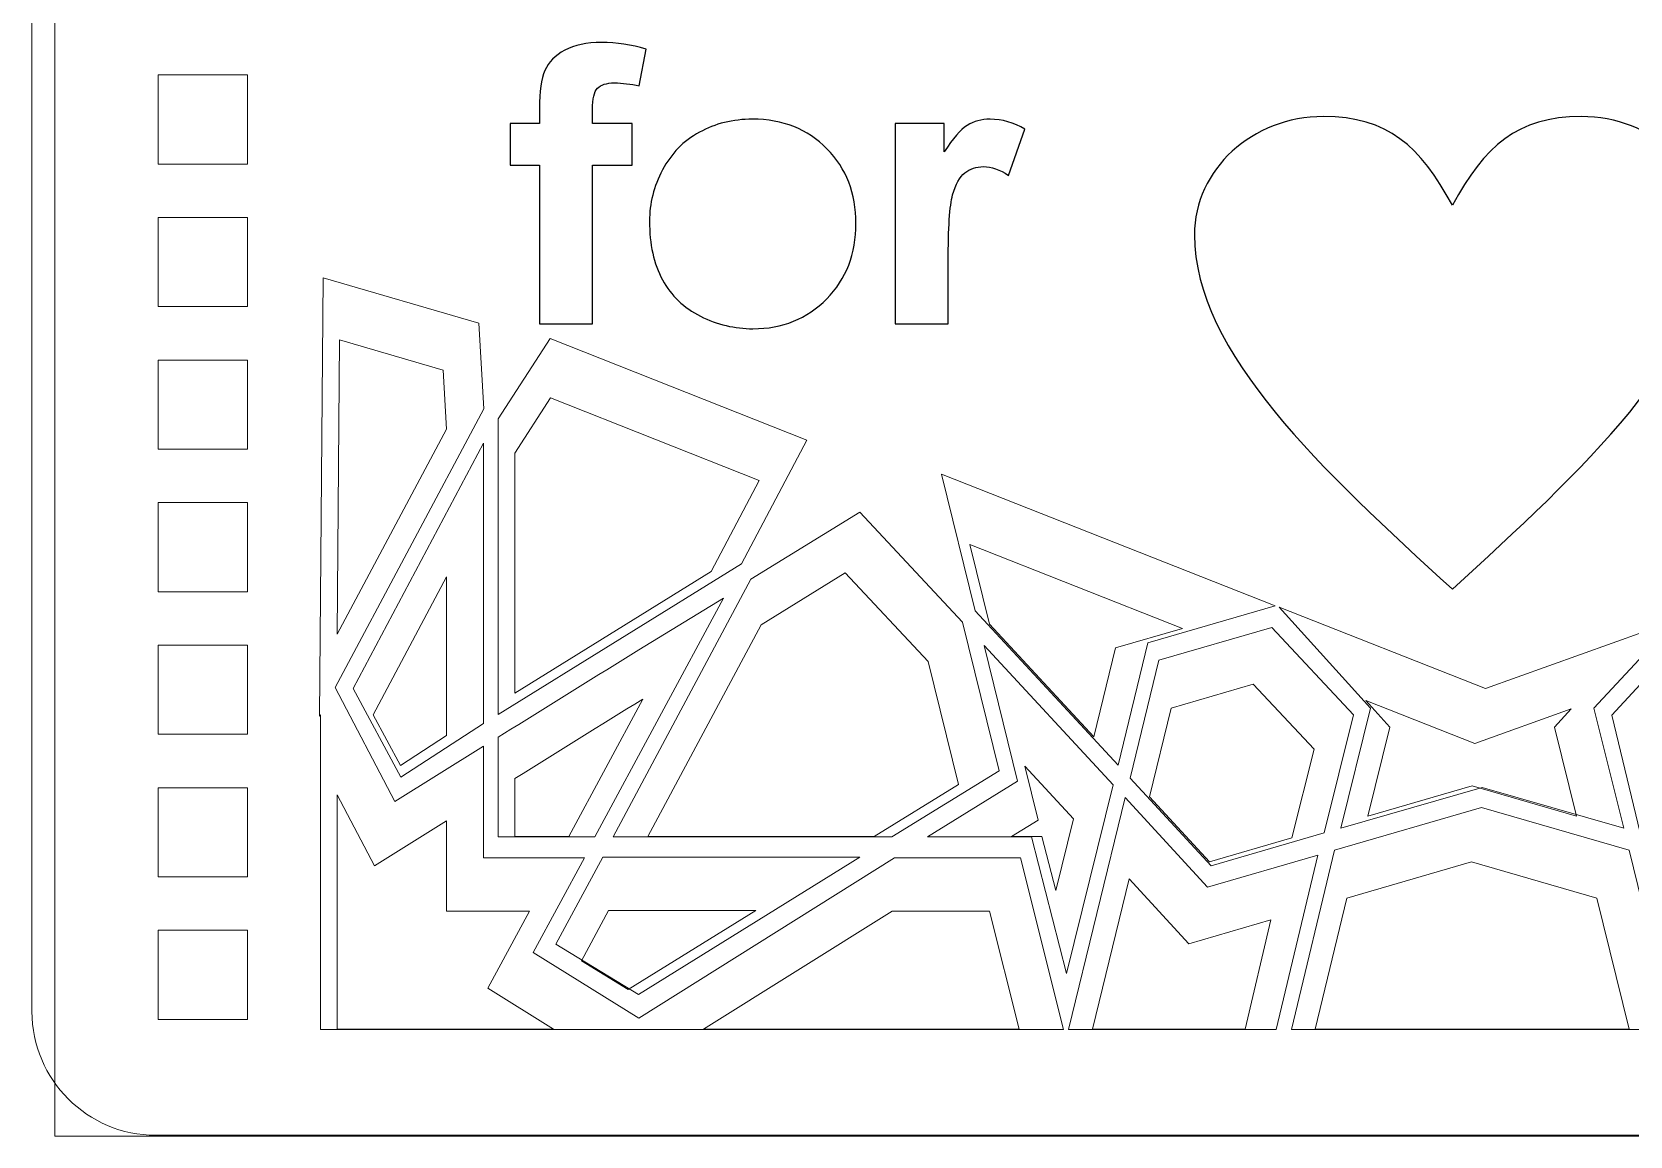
# Model space of a CAD drawing. Header units: centimetres. Extents: x -12.3 to 38.8, y -41.7 to 12.7.
# Drawn here: x 8.02 to 16.98, y -41.6 to -35.41 of the extents above; entities that cross this region are included whole.
import ezdxf

# ---------------------------------------------------------------- set-up
doc = ezdxf.new("R2010")
doc.units = ezdxf.units.CM
doc.header["$MEASUREMENT"] = 0
doc.layers.add('layer 1', color=7, linetype='Continuous')

msp = doc.modelspace()

# ---------------------------------------------------------------- linework, layer by layer
at = {"layer": 'layer 1', "color": 19, "lineweight": 20}
for points, knots in [([(8.70911, -20.59914), (8.70911, -20.59914), (22.32118, -20.59914), (22.32118, -20.59914), (22.32118, -20.59914), (22.70286, -20.59914), (23.01514, -20.91142), (23.01514, -21.2931), (23.01514, -21.2931), (23.01514, -21.2931), (23.01514, -40.90518), (23.01514, -40.90518), (23.01514, -40.90518), (23.01514, -41.28686), (22.70286, -41.59914), (22.32118, -41.59914), (22.32118, -41.59914), (22.32118, -41.59914), (8.70911, -41.59914), (8.70911, -41.59914), (8.70911, -41.59914), (8.32743, -41.59914), (8.01515, -41.28686), (8.01515, -40.90518), (8.01515, -40.90518), (8.01515, -40.90518), (8.01515, -21.2931), (8.01515, -21.2931), (8.01515, -21.2931), (8.01515, -20.91142), (8.32743, -20.59914), (8.70911, -20.59914)], [0, 0, 0, 0, 0.1111111, 0.1111111, 0.1111111, 0.1111111, 0.2222222, 0.2222222, 0.2222222, 0.2222222, 0.3333333, 0.3333333, 0.3333333, 0.3333333, 0.4444444, 0.4444444, 0.4444444, 0.4444444, 0.5555556, 0.5555556, 0.5555556, 0.5555556, 0.6666667, 0.6666667, 0.6666667, 0.6666667, 0.7777778, 0.7777778, 0.7777778, 0.7777778, 1, 1, 1, 1]), ([(8.72367, -35.64914), (8.72367, -35.64914), (9.22367, -35.64914), (9.22367, -35.64914), (9.22367, -35.64914), (9.22367, -35.64914), (9.22367, -36.14914), (9.22367, -36.14914), (9.22367, -36.14914), (9.22367, -36.14914), (8.72367, -36.14914), (8.72367, -36.14914), (8.72367, -36.14914), (8.72367, -36.14914), (8.72367, -35.64914), (8.72367, -35.64914)], [0, 0, 0, 0, 0.2, 0.2, 0.2, 0.2, 0.4, 0.4, 0.4, 0.4, 0.6, 0.6, 0.6, 0.6, 1, 1, 1, 1]), ([(8.72367, -36.44914), (8.72367, -36.44914), (9.22367, -36.44914), (9.22367, -36.44914), (9.22367, -36.44914), (9.22367, -36.44914), (9.22367, -36.94914), (9.22367, -36.94914), (9.22367, -36.94914), (9.22367, -36.94914), (8.72367, -36.94914), (8.72367, -36.94914), (8.72367, -36.94914), (8.72367, -36.94914), (8.72367, -36.44914), (8.72367, -36.44914)], [0, 0, 0, 0, 0.2, 0.2, 0.2, 0.2, 0.4, 0.4, 0.4, 0.4, 0.6, 0.6, 0.6, 0.6, 1, 1, 1, 1]), ([(10.34171, -37.63724), (10.34171, -37.63724), (9.72759, -38.78778), (9.72759, -38.78778), (9.72759, -38.78778), (9.72759, -38.78778), (9.74082, -37.13562), (9.74082, -37.13562), (9.74082, -37.13562), (9.74082, -37.13562), (10.32186, -37.30501), (10.32186, -37.30501), (10.32186, -37.30501), (10.32186, -37.30501), (10.34171, -37.63724), (10.34171, -37.63724)], [0, 0, 0, 0, 0.2, 0.2, 0.2, 0.2, 0.4, 0.4, 0.4, 0.4, 0.6, 0.6, 0.6, 0.6, 1, 1, 1, 1]), ([(8.72367, -37.24914), (8.72367, -37.24914), (9.22367, -37.24914), (9.22367, -37.24914), (9.22367, -37.24914), (9.22367, -37.24914), (9.22367, -37.74914), (9.22367, -37.74914), (9.22367, -37.74914), (9.22367, -37.74914), (8.72367, -37.74914), (8.72367, -37.74914), (8.72367, -37.74914), (8.72367, -37.74914), (8.72367, -37.24914), (8.72367, -37.24914)], [0, 0, 0, 0, 0.2, 0.2, 0.2, 0.2, 0.4, 0.4, 0.4, 0.4, 0.6, 0.6, 0.6, 0.6, 1, 1, 1, 1]), ([(11.82553, -38.43494), (11.82553, -38.43494), (12.09531, -37.92487), (12.09531, -37.92487), (12.09531, -37.92487), (12.09531, -37.92487), (10.92476, -37.46075), (10.92476, -37.46075), (10.92476, -37.46075), (10.92476, -37.46075), (10.72507, -37.77146), (10.72507, -37.77146), (10.72507, -37.77146), (10.72507, -37.77146), (10.72509, -39.11759), (10.72509, -39.11759), (10.72509, -39.11759), (10.72509, -39.11759), (11.82553, -38.43494), (11.82553, -38.43494)], [0, 0, 0, 0, 0.1666667, 0.1666667, 0.1666667, 0.1666667, 0.3333333, 0.3333333, 0.3333333, 0.3333333, 0.5, 0.5, 0.5, 0.5, 0.6666667, 0.6666667, 0.6666667, 0.6666667, 1, 1, 1, 1]), ([(8.72367, -38.04914), (8.72367, -38.04914), (9.22367, -38.04914), (9.22367, -38.04914), (9.22367, -38.04914), (9.22367, -38.04914), (9.22367, -38.54914), (9.22367, -38.54914), (9.22367, -38.54914), (9.22367, -38.54914), (8.72367, -38.54914), (8.72367, -38.54914), (8.72367, -38.54914), (8.72367, -38.54914), (8.72367, -38.04914), (8.72367, -38.04914)], [0, 0, 0, 0, 0.2, 0.2, 0.2, 0.2, 0.4, 0.4, 0.4, 0.4, 0.6, 0.6, 0.6, 0.6, 1, 1, 1, 1]), ([(14.47121, -38.75472), (14.47121, -38.75472), (14.09385, -38.86447), (14.09385, -38.86447), (14.09385, -38.86447), (14.09385, -38.86447), (13.97315, -39.36304), (13.97315, -39.36304), (13.97315, -39.36304), (13.97315, -39.36304), (13.38744, -38.73025), (13.38744, -38.73025), (13.38744, -38.73025), (13.38744, -38.73025), (13.27728, -38.28394), (13.27728, -38.28394), (13.27728, -38.28394), (13.27728, -38.28394), (14.47121, -38.75472), (14.47121, -38.75472)], [0, 0, 0, 0, 0.1666667, 0.1666667, 0.1666667, 0.1666667, 0.3333333, 0.3333333, 0.3333333, 0.3333333, 0.5, 0.5, 0.5, 0.5, 0.6666667, 0.6666667, 0.6666667, 0.6666667, 1, 1, 1, 1]), ([(9.92993, -39.24031), (9.92993, -39.24031), (10.34171, -38.46562), (10.34171, -38.46562), (10.34171, -38.46562), (10.34171, -38.46562), (10.34171, -39.35537), (10.34171, -39.35537), (10.34171, -39.35537), (10.34171, -39.35537), (10.08257, -39.52413), (10.08257, -39.52413), (10.08257, -39.52413), (10.08257, -39.52413), (9.92993, -39.24031), (9.92993, -39.24031)], [0, 0, 0, 0, 0.2, 0.2, 0.2, 0.2, 0.4, 0.4, 0.4, 0.4, 0.6, 0.6, 0.6, 0.6, 1, 1, 1, 1]), ([(12.57809, -38.4426), (12.57809, -38.4426), (13.04311, -38.94117), (13.04311, -38.94117), (13.04311, -38.94117), (13.04311, -38.94117), (13.2135, -39.6315), (13.2135, -39.6315), (13.2135, -39.6315), (13.2135, -39.6315), (12.74137, -39.92297), (12.74137, -39.92297), (12.74137, -39.92297), (12.74137, -39.92297), (11.47055, -39.92297), (11.47055, -39.92297), (11.47055, -39.92297), (11.47055, -39.92297), (12.10597, -38.73408), (12.10597, -38.73408), (12.10597, -38.73408), (12.10597, -38.73408), (12.57809, -38.4426), (12.57809, -38.4426)], [0, 0, 0, 0, 0.1428571, 0.1428571, 0.1428571, 0.1428571, 0.2857143, 0.2857143, 0.2857143, 0.2857143, 0.4285714, 0.4285714, 0.4285714, 0.4285714, 0.5714286, 0.5714286, 0.5714286, 0.5714286, 0.7142857, 0.7142857, 0.7142857, 0.7142857, 1, 1, 1, 1]), ([(8.72367, -38.84914), (8.72367, -38.84914), (9.22367, -38.84914), (9.22367, -38.84914), (9.22367, -38.84914), (9.22367, -38.84914), (9.22367, -39.34914), (9.22367, -39.34914), (9.22367, -39.34914), (9.22367, -39.34914), (8.72367, -39.34914), (8.72367, -39.34914), (8.72367, -39.34914), (8.72367, -39.34914), (8.72367, -38.84914), (8.72367, -38.84914)], [0, 0, 0, 0, 0.2, 0.2, 0.2, 0.2, 0.4, 0.4, 0.4, 0.4, 0.6, 0.6, 0.6, 0.6, 1, 1, 1, 1]), ([(15.08426, -39.93063), (15.08426, -39.93063), (14.62278, -40.06486), (14.62278, -40.06486), (14.62278, -40.06486), (14.62278, -40.06486), (14.28555, -39.70053), (14.28555, -39.70053), (14.28555, -39.70053), (14.28555, -39.70053), (14.40625, -39.20196), (14.40625, -39.20196), (14.40625, -39.20196), (14.40625, -39.20196), (14.86773, -39.06774), (14.86773, -39.06774), (14.86773, -39.06774), (14.86773, -39.06774), (15.20851, -39.43207), (15.20851, -39.43207), (15.20851, -39.43207), (15.20851, -39.43207), (15.08426, -39.93064), (15.08426, -39.93064), (15.08426, -39.93064), (15.08426, -39.93064), (15.08426, -39.93063), (15.08426, -39.93063)], [0, 0, 0, 0, 0.125, 0.125, 0.125, 0.125, 0.25, 0.25, 0.25, 0.25, 0.375, 0.375, 0.375, 0.375, 0.5, 0.5, 0.5, 0.5, 0.625, 0.625, 0.625, 0.625, 0.75, 0.75, 0.75, 0.75, 1, 1, 1, 1]), ([(11.02681, -39.92297), (11.02681, -39.92297), (11.44214, -39.15211), (11.44214, -39.15211), (11.44214, -39.15211), (11.2043, -39.29784), (10.96647, -39.44742), (10.72508, -39.59699), (10.72508, -39.59699), (10.72508, -39.59699), (10.72508, -39.92298), (10.72508, -39.92298), (10.72508, -39.92298), (10.72508, -39.92298), (11.02681, -39.92296), (11.02681, -39.92296), (11.02681, -39.92296), (11.02681, -39.92296), (11.02681, -39.92297), (11.02681, -39.92297)], [0, 0, 0, 0, 0.1666667, 0.1666667, 0.1666667, 0.1666667, 0.3333333, 0.3333333, 0.3333333, 0.3333333, 0.5, 0.5, 0.5, 0.5, 0.6666667, 0.6666667, 0.6666667, 0.6666667, 1, 1, 1, 1]), ([(15.51023, -39.80792), (15.51023, -39.80792), (16.09595, -39.63917), (16.09595, -39.63917), (16.09595, -39.63917), (16.09595, -39.63917), (16.68166, -39.80792), (16.68166, -39.80792), (16.68166, -39.80792), (16.68166, -39.80792), (16.55743, -39.30935), (16.55743, -39.30935), (16.55743, -39.30935), (16.55743, -39.30935), (16.65225, -39.20691), (16.65225, -39.20691), (16.65225, -39.20691), (16.65225, -39.20691), (16.1108, -39.40122), (16.1108, -39.40122), (16.1108, -39.40122), (16.1108, -39.40122), (15.49915, -39.16004), (15.49915, -39.16004), (15.49915, -39.16004), (15.49915, -39.16004), (15.63447, -39.30935), (15.63447, -39.30935), (15.63447, -39.30935), (15.63447, -39.30935), (15.51023, -39.80792), (15.51023, -39.80792), (15.51023, -39.80792), (15.51023, -39.80792), (15.51023, -39.80792), (15.51023, -39.80792)], [0, 0, 0, 0, 0.1, 0.1, 0.1, 0.1, 0.2, 0.2, 0.2, 0.2, 0.3, 0.3, 0.3, 0.3, 0.4, 0.4, 0.4, 0.4, 0.5, 0.5, 0.5, 0.5, 0.6, 0.6, 0.6, 0.6, 0.7, 0.7, 0.7, 0.7, 0.8, 0.8, 0.8, 0.8, 1, 1, 1, 1]), ([(13.68208, -39.92297), (13.68208, -39.92297), (13.51169, -39.92297), (13.51169, -39.92297), (13.51169, -39.92297), (13.51169, -39.92297), (13.66079, -39.83092), (13.66079, -39.83092), (13.66079, -39.83092), (13.66079, -39.83092), (13.58624, -39.52795), (13.58624, -39.52795), (13.58624, -39.52795), (13.58624, -39.52795), (13.85958, -39.82325), (13.85958, -39.82325), (13.85958, -39.82325), (13.85958, -39.82325), (13.76019, -40.22594), (13.76019, -40.22594), (13.76019, -40.22594), (13.76019, -40.22594), (13.68208, -39.92297), (13.68208, -39.92297)], [0, 0, 0, 0, 0.1428571, 0.1428571, 0.1428571, 0.1428571, 0.2857143, 0.2857143, 0.2857143, 0.2857143, 0.4285714, 0.4285714, 0.4285714, 0.4285714, 0.5714286, 0.5714286, 0.5714286, 0.5714286, 0.7142857, 0.7142857, 0.7142857, 0.7142857, 1, 1, 1, 1]), ([(8.72367, -39.64914), (8.72367, -39.64914), (9.22367, -39.64914), (9.22367, -39.64914), (9.22367, -39.64914), (9.22367, -39.64914), (9.22367, -40.14914), (9.22367, -40.14914), (9.22367, -40.14914), (9.22367, -40.14914), (8.72367, -40.14914), (8.72367, -40.14914), (8.72367, -40.14914), (8.72367, -40.14914), (8.72367, -39.64914), (8.72367, -39.64914)], [0, 0, 0, 0, 0.2, 0.2, 0.2, 0.2, 0.4, 0.4, 0.4, 0.4, 0.6, 0.6, 0.6, 0.6, 1, 1, 1, 1]), ([(9.93702, -40.08787), (9.93702, -40.08787), (10.34171, -39.83477), (10.34171, -39.83477), (10.34171, -39.83477), (10.34171, -39.83477), (10.34171, -40.341), (10.34171, -40.341), (10.34171, -40.341), (10.34171, -40.341), (10.80673, -40.341), (10.80673, -40.341), (10.80673, -40.341), (10.80673, -40.341), (10.57245, -40.77438), (10.57245, -40.77438), (10.57245, -40.77438), (10.57245, -40.77438), (10.94164, -41.00448), (10.94164, -41.00448), (10.94164, -41.00448), (10.94164, -41.00448), (9.7276, -41.00448), (9.7276, -41.00448), (9.7276, -41.00448), (9.7276, -41.00448), (9.7276, -39.68903), (9.7276, -39.68903), (9.7276, -39.68903), (9.7276, -39.68903), (9.93703, -40.08787), (9.93703, -40.08787), (9.93703, -40.08787), (9.93703, -40.08787), (9.93702, -40.08787), (9.93702, -40.08787)], [0, 0, 0, 0, 0.1, 0.1, 0.1, 0.1, 0.2, 0.2, 0.2, 0.2, 0.3, 0.3, 0.3, 0.3, 0.4, 0.4, 0.4, 0.4, 0.5, 0.5, 0.5, 0.5, 0.6, 0.6, 0.6, 0.6, 0.7, 0.7, 0.7, 0.7, 0.8, 0.8, 0.8, 0.8, 1, 1, 1, 1]), ([(16.97631, -41.00448), (16.97631, -41.00448), (15.21561, -41.00448), (15.21561, -41.00448), (15.21561, -41.00448), (15.21561, -41.00448), (15.3931, -40.26813), (15.3931, -40.26813), (15.3931, -40.26813), (15.3931, -40.26813), (16.09242, -40.06487), (16.09242, -40.06487), (16.09242, -40.06487), (16.09242, -40.06487), (16.79529, -40.26813), (16.79529, -40.26813), (16.79529, -40.26813), (16.79529, -40.26813), (16.97632, -41.00448), (16.97632, -41.00448), (16.97632, -41.00448), (16.97632, -41.00448), (16.97631, -41.00448), (16.97631, -41.00448)], [0, 0, 0, 0, 0.1428571, 0.1428571, 0.1428571, 0.1428571, 0.2857143, 0.2857143, 0.2857143, 0.2857143, 0.4285714, 0.4285714, 0.4285714, 0.4285714, 0.5714286, 0.5714286, 0.5714286, 0.5714286, 0.7142857, 0.7142857, 0.7142857, 0.7142857, 1, 1, 1, 1]), ([(14.17196, -40.16074), (14.17196, -40.16074), (14.50564, -40.52508), (14.50564, -40.52508), (14.50564, -40.52508), (14.50564, -40.52508), (14.96712, -40.39086), (14.96712, -40.39086), (14.96712, -40.39086), (14.96712, -40.39086), (14.82158, -41.00447), (14.82158, -41.00447), (14.82158, -41.00447), (14.82158, -41.00447), (13.96607, -41.00449), (13.96607, -41.00449), (13.96607, -41.00449), (13.96607, -41.00449), (14.17196, -40.16075), (14.17196, -40.16075), (14.17196, -40.16075), (14.17196, -40.16075), (14.17196, -40.16074), (14.17196, -40.16074)], [0, 0, 0, 0, 0.1428571, 0.1428571, 0.1428571, 0.1428571, 0.2857143, 0.2857143, 0.2857143, 0.2857143, 0.4285714, 0.4285714, 0.4285714, 0.4285714, 0.5714286, 0.5714286, 0.5714286, 0.5714286, 0.7142857, 0.7142857, 0.7142857, 0.7142857, 1, 1, 1, 1]), ([(11.09781, -40.62096), (11.09781, -40.62096), (11.25045, -40.33716), (11.25045, -40.33716), (11.25045, -40.33716), (11.25045, -40.33716), (12.07756, -40.33716), (12.07756, -40.33716), (12.07756, -40.33716), (12.07756, -40.33716), (11.3605, -40.78205), (11.3605, -40.78205), (11.3605, -40.78205), (11.3605, -40.78205), (11.09781, -40.62097), (11.09781, -40.62097), (11.09781, -40.62097), (11.09781, -40.62097), (11.09781, -40.62096), (11.09781, -40.62096)], [0, 0, 0, 0, 0.1666667, 0.1666667, 0.1666667, 0.1666667, 0.3333333, 0.3333333, 0.3333333, 0.3333333, 0.5, 0.5, 0.5, 0.5, 0.6666667, 0.6666667, 0.6666667, 0.6666667, 1, 1, 1, 1]), ([(13.38744, -40.341), (13.38744, -40.341), (13.55428, -41.00448), (13.55428, -41.00448), (13.55428, -41.00448), (13.55428, -41.00448), (11.78294, -41.00448), (11.78294, -41.00448), (11.78294, -41.00448), (11.78294, -41.00448), (12.84079, -40.341), (12.84079, -40.341), (12.84079, -40.341), (12.84079, -40.341), (13.38744, -40.341), (13.38744, -40.341)], [0, 0, 0, 0, 0.2, 0.2, 0.2, 0.2, 0.4, 0.4, 0.4, 0.4, 0.6, 0.6, 0.6, 0.6, 1, 1, 1, 1]), ([(8.72367, -40.44914), (8.72367, -40.44914), (9.22367, -40.44914), (9.22367, -40.44914), (9.22367, -40.44914), (9.22367, -40.44914), (9.22367, -40.94914), (9.22367, -40.94914), (9.22367, -40.94914), (9.22367, -40.94914), (8.72367, -40.94914), (8.72367, -40.94914), (8.72367, -40.94914), (8.72367, -40.94914), (8.72367, -40.44914), (8.72367, -40.44914)], [0, 0, 0, 0, 0.2, 0.2, 0.2, 0.2, 0.4, 0.4, 0.4, 0.4, 0.6, 0.6, 0.6, 0.6, 1, 1, 1, 1])]:
    msp.add_open_spline(points, degree=3, knots=knots, dxfattribs=at)
at = {"layer": 'layer 1', "color": 7, "lineweight": 9}
msp.add_open_spline([(8.14263, -20.59567), (8.14263, -20.59567), (22.999, -20.59567), (22.999, -20.59567), (22.999, -20.59567), (22.999, -20.59567), (22.999, -41.60359), (22.999, -41.60359), (22.999, -41.60359), (22.999, -41.60359), (8.14263, -41.60359), (8.14263, -41.60359), (8.14263, -41.60359), (8.14263, -41.60359), (8.14263, -20.59567), (8.14263, -20.59567)], degree=3, knots=[0, 0, 0, 0, 0.2, 0.2, 0.2, 0.2, 0.4, 0.4, 0.4, 0.4, 0.6, 0.6, 0.6, 0.6, 1, 1, 1, 1], dxfattribs=at)
at = {"layer": 'layer 1', "color": 7}
for points, knots in [([(10.69824, -35.92105), (10.69824, -35.92105), (10.86283, -35.92105), (10.86283, -35.92105), (10.86283, -35.92105), (10.86283, -35.92105), (10.86283, -35.83623), (10.86283, -35.83623), (10.86283, -35.83623), (10.86283, -35.74166), (10.87294, -35.67092), (10.89315, -35.62436), (10.89315, -35.62436), (10.91336, -35.57743), (10.95053, -35.53954), (11.00468, -35.51031), (11.00468, -35.51031), (11.05918, -35.48106), (11.12776, -35.46627), (11.21077, -35.46627), (11.21077, -35.46627), (11.29559, -35.46627), (11.37897, -35.4789), (11.46054, -35.50417), (11.46054, -35.50417), (11.46054, -35.50417), (11.42264, -35.71063), (11.42264, -35.71063), (11.42264, -35.71063), (11.37428, -35.69944), (11.32772, -35.69365), (11.28296, -35.69365), (11.28296, -35.69365), (11.23894, -35.69365), (11.20753, -35.70376), (11.1884, -35.72398), (11.1884, -35.72398), (11.16926, -35.74419), (11.15952, -35.78317), (11.15952, -35.84092), (11.15952, -35.84092), (11.15952, -35.84092), (11.15952, -35.92105), (11.15952, -35.92105), (11.15952, -35.92105), (11.15952, -35.92105), (11.38258, -35.92105), (11.38258, -35.92105), (11.38258, -35.92105), (11.38258, -35.92105), (11.38258, -36.15495), (11.38258, -36.15495), (11.38258, -36.15495), (11.38258, -36.15495), (11.15952, -36.15495), (11.15952, -36.15495), (11.15952, -36.15495), (11.15952, -36.15495), (11.15952, -37.04502), (11.15952, -37.04502), (11.15952, -37.04502), (11.15952, -37.04502), (10.86283, -37.04502), (10.86283, -37.04502), (10.86283, -37.04502), (10.86283, -37.04502), (10.86283, -36.15495), (10.86283, -36.15495), (10.86283, -36.15495), (10.86283, -36.15495), (10.69824, -36.15495), (10.69824, -36.15495), (10.69824, -36.15495), (10.69824, -36.15495), (10.69824, -35.92105), (10.69824, -35.92105)], [0, 0, 0, 0, 0.05, 0.05, 0.05, 0.05, 0.1, 0.1, 0.1, 0.1, 0.15, 0.15, 0.15, 0.15, 0.2, 0.2, 0.2, 0.2, 0.25, 0.25, 0.25, 0.25, 0.3, 0.3, 0.3, 0.3, 0.35, 0.35, 0.35, 0.35, 0.4, 0.4, 0.4, 0.4, 0.45, 0.45, 0.45, 0.45, 0.5, 0.5, 0.5, 0.5, 0.55, 0.55, 0.55, 0.55, 0.6, 0.6, 0.6, 0.6, 0.65, 0.65, 0.65, 0.65, 0.7, 0.7, 0.7, 0.7, 0.75, 0.75, 0.75, 0.75, 0.8, 0.8, 0.8, 0.8, 0.85, 0.85, 0.85, 0.85, 0.9, 0.9, 0.9, 0.9, 1, 1, 1, 1]), ([(11.48004, -36.46932), (11.48004, -36.37043), (11.50422, -36.27478), (11.55295, -36.18237), (11.55295, -36.18237), (11.60168, -36.08961), (11.6706, -36.01923), (11.75977, -35.9705), (11.75977, -35.9705), (11.84892, -35.92178), (11.94818, -35.89723), (12.05826, -35.89723), (12.05826, -35.89723), (12.22826, -35.89723), (12.36723, -35.95245), (12.47586, -36.0629), (12.47586, -36.0629), (12.58451, -36.17371), (12.63865, -36.31303), (12.63865, -36.48195), (12.63865, -36.48195), (12.63865, -36.65232), (12.58379, -36.79345), (12.47443, -36.90534), (12.47443, -36.90534), (12.3647, -37.01723), (12.22682, -37.07318), (12.06043, -37.07318), (12.06043, -37.07318), (11.95757, -37.07318), (11.85939, -37.04972), (11.7659, -37.00315), (11.7659, -37.00315), (11.67278, -36.95659), (11.60168, -36.88838), (11.55295, -36.79813), (11.55295, -36.79813), (11.50422, -36.70826), (11.48004, -36.59854), (11.48004, -36.46932)], [0, 0, 0, 0, 0.0909091, 0.0909091, 0.0909091, 0.0909091, 0.1818182, 0.1818182, 0.1818182, 0.1818182, 0.2727273, 0.2727273, 0.2727273, 0.2727273, 0.3636364, 0.3636364, 0.3636364, 0.3636364, 0.4545455, 0.4545455, 0.4545455, 0.4545455, 0.5454545, 0.5454545, 0.5454545, 0.5454545, 0.6363636, 0.6363636, 0.6363636, 0.6363636, 0.7272727, 0.7272727, 0.7272727, 0.7272727, 0.8181818, 0.8181818, 0.8181818, 0.8181818, 1, 1, 1, 1]), ([(13.15588, -37.04502), (13.15588, -37.04502), (12.85919, -37.04502), (12.85919, -37.04502), (12.85919, -37.04502), (12.85919, -37.04502), (12.85919, -35.92105), (12.85919, -35.92105), (12.85919, -35.92105), (12.85919, -35.92105), (13.13422, -35.92105), (13.13422, -35.92105), (13.13422, -35.92105), (13.13422, -35.92105), (13.13422, -36.08059), (13.13422, -36.08059), (13.13422, -36.08059), (13.18151, -36.00515), (13.2241, -35.9557), (13.262, -35.93225), (13.262, -35.93225), (13.2999, -35.90879), (13.34285, -35.89723), (13.39085, -35.89723), (13.39085, -35.89723), (13.45871, -35.89723), (13.52405, -35.916), (13.58684, -35.95317), (13.58684, -35.95317), (13.58684, -35.95317), (13.4948, -36.21233), (13.4948, -36.21233), (13.4948, -36.21233), (13.44463, -36.17985), (13.39808, -36.1636), (13.35512, -36.1636), (13.35512, -36.1636), (13.31325, -36.1636), (13.27788, -36.17515), (13.24901, -36.19789), (13.24901, -36.19789), (13.22013, -36.221), (13.19739, -36.26214), (13.18078, -36.32206), (13.18078, -36.32206), (13.16419, -36.38198), (13.15588, -36.50758), (13.15588, -36.69852), (13.15588, -36.69852), (13.15588, -36.69852), (13.15588, -37.04502), (13.15588, -37.04502)], [0, 0, 0, 0, 0.0714286, 0.0714286, 0.0714286, 0.0714286, 0.1428571, 0.1428571, 0.1428571, 0.1428571, 0.2142857, 0.2142857, 0.2142857, 0.2142857, 0.2857143, 0.2857143, 0.2857143, 0.2857143, 0.3571429, 0.3571429, 0.3571429, 0.3571429, 0.4285714, 0.4285714, 0.4285714, 0.4285714, 0.5, 0.5, 0.5, 0.5, 0.5714286, 0.5714286, 0.5714286, 0.5714286, 0.6428571, 0.6428571, 0.6428571, 0.6428571, 0.7142857, 0.7142857, 0.7142857, 0.7142857, 0.7857143, 0.7857143, 0.7857143, 0.7857143, 0.8571429, 0.8571429, 0.8571429, 0.8571429, 1, 1, 1, 1])]:
    msp.add_open_spline(points, degree=3, knots=knots, dxfattribs=at)
at = {"layer": 'layer 1', "color": 242}
msp.add_open_spline([(15.98479, -36.37999), (16.16566, -36.04838), (16.34653, -35.88259), (16.70831, -35.88259), (16.70831, -35.88259), (17.10767, -35.88259), (17.4318, -36.17971), (17.4318, -36.54579), (17.4318, -36.54579), (17.4318, -37.209), (16.70831, -37.87223), (15.98479, -38.53543), (15.98479, -38.53543), (15.26129, -37.87223), (14.5378, -37.209), (14.5378, -36.54579), (14.5378, -36.54579), (14.5378, -36.17971), (14.86193, -35.88259), (15.26129, -35.88259), (15.26129, -35.88259), (15.62305, -35.88259), (15.80393, -36.04838), (15.98479, -36.37999)], degree=3, knots=[0, 0, 0, 0, 0.1428571, 0.1428571, 0.1428571, 0.1428571, 0.2857143, 0.2857143, 0.2857143, 0.2857143, 0.4285714, 0.4285714, 0.4285714, 0.4285714, 0.5714286, 0.5714286, 0.5714286, 0.5714286, 0.7142857, 0.7142857, 0.7142857, 0.7142857, 1, 1, 1, 1], dxfattribs=at)
at = {"layer": 'layer 1', "color": 225, "lineweight": 9}
msp.add_open_spline([(9.63428, -39.23893), (9.63428, -39.23893), (9.62939, -39.24809), (9.62939, -39.24809), (9.62939, -39.24809), (9.62939, -39.24809), (9.64909, -36.78771), (9.64909, -36.78771), (9.64909, -36.78771), (9.64909, -36.78771), (10.52197, -37.04218), (10.52197, -37.04218), (10.52197, -37.04218), (10.52197, -37.04218), (10.55064, -37.52214), (10.55064, -37.52214), (10.55064, -37.52214), (10.55064, -37.52214), (9.71544, -39.08687), (9.71544, -39.08687), (9.71544, -39.08687), (9.71544, -39.08687), (10.0513, -39.72652), (10.0513, -39.72652), (10.0513, -39.72652), (10.0513, -39.72652), (10.54839, -39.41564), (10.54839, -39.41564), (10.54839, -39.41564), (10.54839, -39.41564), (10.54839, -40.0426), (10.54839, -40.0426), (10.54839, -40.0426), (10.54839, -40.0426), (11.11502, -40.0426), (11.11502, -40.0426), (11.11502, -40.0426), (11.11502, -40.0426), (10.82814, -40.57327), (10.82814, -40.57327), (10.82814, -40.57327), (10.82814, -40.57327), (11.42005, -40.94217), (11.42005, -40.94217), (11.42005, -40.94217), (11.42005, -40.94217), (12.85432, -40.0426), (12.85432, -40.0426), (12.85432, -40.0426), (12.85432, -40.0426), (13.56107, -40.0426), (13.56107, -40.0426), (13.56107, -40.0426), (13.56107, -40.0426), (13.80335, -41.00608), (13.80335, -41.00608), (13.80335, -41.00608), (13.80335, -41.00608), (9.63428, -41.00608), (9.63428, -41.00608), (9.63428, -41.00608), (9.63428, -41.00608), (9.63428, -39.23893), (9.63428, -39.23893)], degree=3, knots=[0, 0, 0, 0, 0.0588235, 0.0588235, 0.0588235, 0.0588235, 0.1176471, 0.1176471, 0.1176471, 0.1176471, 0.1764706, 0.1764706, 0.1764706, 0.1764706, 0.2352941, 0.2352941, 0.2352941, 0.2352941, 0.2941176, 0.2941176, 0.2941176, 0.2941176, 0.3529412, 0.3529412, 0.3529412, 0.3529412, 0.4117647, 0.4117647, 0.4117647, 0.4117647, 0.4705882, 0.4705882, 0.4705882, 0.4705882, 0.5294118, 0.5294118, 0.5294118, 0.5294118, 0.5882353, 0.5882353, 0.5882353, 0.5882353, 0.6470588, 0.6470588, 0.6470588, 0.6470588, 0.7058824, 0.7058824, 0.7058824, 0.7058824, 0.7647059, 0.7647059, 0.7647059, 0.7647059, 0.8235294, 0.8235294, 0.8235294, 0.8235294, 0.8823529, 0.8823529, 0.8823529, 0.8823529, 1, 1, 1, 1], dxfattribs=at)
at = {"layer": 'layer 1', "color": 9, "lineweight": 9}
for points, knots in [([(11.99581, -38.39259), (11.99581, -38.39259), (10.63177, -39.23876), (10.63177, -39.23876), (10.63177, -39.23876), (10.63177, -39.23876), (10.63175, -37.57902), (10.63175, -37.57902), (10.63175, -37.57902), (10.63175, -37.57902), (10.92198, -37.12742), (10.92198, -37.12742), (10.92198, -37.12742), (10.92198, -37.12742), (12.36281, -37.6987), (12.36281, -37.6987), (12.36281, -37.6987), (12.36281, -37.6987), (11.99581, -38.39259), (11.99581, -38.39259)], [0, 0, 0, 0, 0.1666667, 0.1666667, 0.1666667, 0.1666667, 0.3333333, 0.3333333, 0.3333333, 0.3333333, 0.5, 0.5, 0.5, 0.5, 0.6666667, 0.6666667, 0.6666667, 0.6666667, 1, 1, 1, 1]), ([(9.81651, -39.09233), (9.81651, -39.09233), (10.54839, -37.71544), (10.54839, -37.71544), (10.54839, -37.71544), (10.54839, -37.71544), (10.54839, -39.28829), (10.54839, -39.28829), (10.54839, -39.28829), (10.54839, -39.28829), (10.08441, -39.59044), (10.08441, -39.59044), (10.08441, -39.59044), (10.08441, -39.59044), (9.81651, -39.09233), (9.81651, -39.09233)], [0, 0, 0, 0, 0.2, 0.2, 0.2, 0.2, 0.4, 0.4, 0.4, 0.4, 0.6, 0.6, 0.6, 0.6, 1, 1, 1, 1]), ([(12.6606, -38.10197), (12.6606, -38.10197), (13.23608, -38.71897), (13.23608, -38.71897), (13.23608, -38.71897), (13.23608, -38.71897), (13.44201, -39.5533), (13.44201, -39.5533), (13.44201, -39.5533), (13.44201, -39.5533), (12.84062, -39.92457), (12.84062, -39.92457), (12.84062, -39.92457), (12.84062, -39.92457), (11.27698, -39.92457), (11.27698, -39.92457), (11.27698, -39.92457), (11.27698, -39.92457), (12.04943, -38.4793), (12.04943, -38.4793), (12.04943, -38.4793), (12.04943, -38.4793), (12.6606, -38.10197), (12.6606, -38.10197)], [0, 0, 0, 0, 0.1428571, 0.1428571, 0.1428571, 0.1428571, 0.2857143, 0.2857143, 0.2857143, 0.2857143, 0.4285714, 0.4285714, 0.4285714, 0.4285714, 0.5714286, 0.5714286, 0.5714286, 0.5714286, 0.7142857, 0.7142857, 0.7142857, 0.7142857, 1, 1, 1, 1]), ([(15.26564, -39.90217), (15.26564, -39.90217), (14.63235, -40.08638), (14.63235, -40.08638), (14.63235, -40.08638), (14.63235, -40.08638), (14.17752, -39.595), (14.17752, -39.595), (14.17752, -39.595), (14.17752, -39.595), (14.33759, -38.9338), (14.33759, -38.9338), (14.33759, -38.9338), (14.33759, -38.9338), (14.971, -38.74957), (14.971, -38.74957), (14.971, -38.74957), (14.971, -38.74957), (15.43046, -39.24078), (15.43046, -39.24078), (15.43046, -39.24078), (15.43046, -39.24078), (15.26564, -39.90217), (15.26564, -39.90217)], [0, 0, 0, 0, 0.1428571, 0.1428571, 0.1428571, 0.1428571, 0.2857143, 0.2857143, 0.2857143, 0.2857143, 0.4285714, 0.4285714, 0.4285714, 0.4285714, 0.5714286, 0.5714286, 0.5714286, 0.5714286, 0.7142857, 0.7142857, 0.7142857, 0.7142857, 1, 1, 1, 1]), ([(17.039, -39.90198), (17.039, -39.90198), (16.87893, -39.24079), (16.87893, -39.24079), (16.87893, -39.24079), (16.87893, -39.24079), (17.33376, -38.74941), (17.33376, -38.74941), (17.33376, -38.74941), (17.33376, -38.74941), (17.96705, -38.93361), (17.96705, -38.93361), (17.96705, -38.93361), (17.96705, -38.93361), (18.13185, -39.59501), (18.13185, -39.59501), (18.13185, -39.59501), (18.13185, -39.59501), (17.67239, -40.08622), (17.67239, -40.08622), (17.67239, -40.08622), (17.67239, -40.08622), (17.039, -39.90198), (17.039, -39.90198)], [0, 0, 0, 0, 0.1428571, 0.1428571, 0.1428571, 0.1428571, 0.2857143, 0.2857143, 0.2857143, 0.2857143, 0.4285714, 0.4285714, 0.4285714, 0.4285714, 0.5714286, 0.5714286, 0.5714286, 0.5714286, 0.7142857, 0.7142857, 0.7142857, 0.7142857, 1, 1, 1, 1]), ([(14.60996, -40.20661), (14.60996, -40.20661), (15.22918, -40.02651), (15.22918, -40.02651), (15.22918, -40.02651), (15.22918, -40.02651), (14.99685, -41.00607), (14.99685, -41.00607), (14.99685, -41.00607), (14.99685, -41.00607), (13.83174, -41.00609), (13.83174, -41.00609), (13.83174, -41.00609), (13.83174, -41.00609), (14.14952, -39.70385), (14.14952, -39.70385), (14.14952, -39.70385), (14.14952, -39.70385), (14.60996, -40.20661), (14.60996, -40.20661)], [0, 0, 0, 0, 0.1666667, 0.1666667, 0.1666667, 0.1666667, 0.3333333, 0.3333333, 0.3333333, 0.3333333, 0.5, 0.5, 0.5, 0.5, 0.6666667, 0.6666667, 0.6666667, 0.6666667, 1, 1, 1, 1]), ([(10.95525, -40.52634), (10.95525, -40.52634), (11.21749, -40.03876), (11.21749, -40.03876), (11.21749, -40.03876), (11.21749, -40.03876), (12.66053, -40.03876), (12.66053, -40.03876), (12.66053, -40.03876), (12.66053, -40.03876), (11.41764, -40.80989), (11.41764, -40.80989), (11.41764, -40.80989), (11.41764, -40.80989), (10.95525, -40.52634), (10.95525, -40.52634)], [0, 0, 0, 0, 0.2, 0.2, 0.2, 0.2, 0.4, 0.4, 0.4, 0.4, 0.6, 0.6, 0.6, 0.6, 1, 1, 1, 1])]:
    msp.add_open_spline(points, degree=3, knots=knots, dxfattribs=at)
at = {"layer": 'layer 1', "color": 203, "lineweight": 9}
for points, knots in [([(14.27587, -38.83583), (14.27587, -38.83583), (14.10979, -39.52185), (14.10979, -39.52185), (14.10979, -39.52185), (14.10979, -39.52185), (13.30776, -38.65535), (13.30776, -38.65535), (13.30776, -38.65535), (13.30776, -38.65535), (13.11871, -37.88942), (13.11871, -37.88942), (13.11871, -37.88942), (13.11871, -37.88942), (14.99123, -38.62778), (14.99123, -38.62778), (14.99123, -38.62778), (14.99123, -38.62778), (14.27587, -38.83583), (14.27587, -38.83583)], [0, 0, 0, 0, 0.1666667, 0.1666667, 0.1666667, 0.1666667, 0.3333333, 0.3333333, 0.3333333, 0.3333333, 0.5, 0.5, 0.5, 0.5, 0.6666667, 0.6666667, 0.6666667, 0.6666667, 1, 1, 1, 1]), ([(13.62253, -39.92457), (13.62253, -39.92457), (13.03986, -39.92457), (13.03986, -39.92457), (13.03986, -39.92457), (13.03986, -39.92457), (13.54571, -39.61228), (13.54571, -39.61228), (13.54571, -39.61228), (13.54571, -39.61228), (13.35851, -38.85146), (13.35851, -38.85146), (13.35851, -38.85146), (13.35851, -38.85146), (14.08126, -39.63229), (14.08126, -39.63229), (14.08126, -39.63229), (14.08126, -39.63229), (13.82004, -40.69068), (13.82004, -40.69068), (13.82004, -40.69068), (13.82004, -40.69068), (13.62253, -39.92457), (13.62253, -39.92457)], [0, 0, 0, 0, 0.1428571, 0.1428571, 0.1428571, 0.1428571, 0.2857143, 0.2857143, 0.2857143, 0.2857143, 0.4285714, 0.4285714, 0.4285714, 0.4285714, 0.5714286, 0.5714286, 0.5714286, 0.5714286, 0.7142857, 0.7142857, 0.7142857, 0.7142857, 1, 1, 1, 1])]:
    msp.add_open_spline(points, degree=3, knots=knots, dxfattribs=at)
at = {"layer": 'layer 1', "color": 183, "lineweight": 9}
for points, knots in [([(11.17306, -39.92456), (11.17306, -39.92456), (10.63176, -39.92459), (10.63176, -39.92459), (10.63176, -39.92459), (10.63176, -39.92459), (10.63176, -39.36507), (10.63176, -39.36507), (10.63176, -39.36507), (10.63176, -39.36507), (10.70276, -39.32108), (10.70276, -39.32108), (10.70276, -39.32108), (10.94209, -39.17282), (11.18039, -39.02289), (11.42045, -38.87581), (11.42045, -38.87581), (11.42045, -38.87581), (11.89467, -38.58524), (11.89467, -38.58524), (11.89467, -38.58524), (11.89467, -38.58524), (11.17306, -39.92456), (11.17306, -39.92456)], [0, 0, 0, 0, 0.1428571, 0.1428571, 0.1428571, 0.1428571, 0.2857143, 0.2857143, 0.2857143, 0.2857143, 0.4285714, 0.4285714, 0.4285714, 0.4285714, 0.5714286, 0.5714286, 0.5714286, 0.5714286, 0.7142857, 0.7142857, 0.7142857, 0.7142857, 1, 1, 1, 1]), ([(15.52624, -39.20236), (15.52624, -39.20236), (15.01343, -38.63652), (15.01343, -38.63652), (15.01343, -38.63652), (15.01343, -38.63652), (16.16997, -39.09256), (16.16997, -39.09256), (16.16997, -39.09256), (16.16997, -39.09256), (17.23588, -38.71004), (17.23588, -38.71004), (17.23588, -38.71004), (17.23588, -38.71004), (16.77926, -39.20335), (16.77926, -39.20335), (16.77926, -39.20335), (16.77926, -39.20335), (16.94678, -39.87568), (16.94678, -39.87568), (16.94678, -39.87568), (16.94678, -39.87568), (16.15263, -39.64687), (16.15263, -39.64687), (16.15263, -39.64687), (16.15263, -39.64687), (15.35846, -39.87568), (15.35846, -39.87568), (15.35846, -39.87568), (15.35846, -39.87568), (15.52624, -39.20236), (15.52624, -39.20236)], [0, 0, 0, 0, 0.1111111, 0.1111111, 0.1111111, 0.1111111, 0.2222222, 0.2222222, 0.2222222, 0.2222222, 0.3333333, 0.3333333, 0.3333333, 0.3333333, 0.4444444, 0.4444444, 0.4444444, 0.4444444, 0.5555556, 0.5555556, 0.5555556, 0.5555556, 0.6666667, 0.6666667, 0.6666667, 0.6666667, 0.7777778, 0.7777778, 0.7777778, 0.7777778, 1, 1, 1, 1]), ([(17.22433, -41.00608), (17.22433, -41.00608), (15.08184, -41.00608), (15.08184, -41.00608), (15.08184, -41.00608), (15.08184, -41.00608), (15.32435, -39.99998), (15.32435, -39.99998), (15.32435, -39.99998), (15.32435, -39.99998), (16.14899, -39.76029), (16.14899, -39.76029), (16.14899, -39.76029), (16.14899, -39.76029), (16.97693, -39.99972), (16.97693, -39.99972), (16.97693, -39.99972), (16.97693, -39.99972), (17.22433, -41.00608), (17.22433, -41.00608)], [0, 0, 0, 0, 0.1666667, 0.1666667, 0.1666667, 0.1666667, 0.3333333, 0.3333333, 0.3333333, 0.3333333, 0.5, 0.5, 0.5, 0.5, 0.6666667, 0.6666667, 0.6666667, 0.6666667, 1, 1, 1, 1])]:
    msp.add_open_spline(points, degree=3, knots=knots, dxfattribs=at)

doc.saveas('drawing.dxf')
